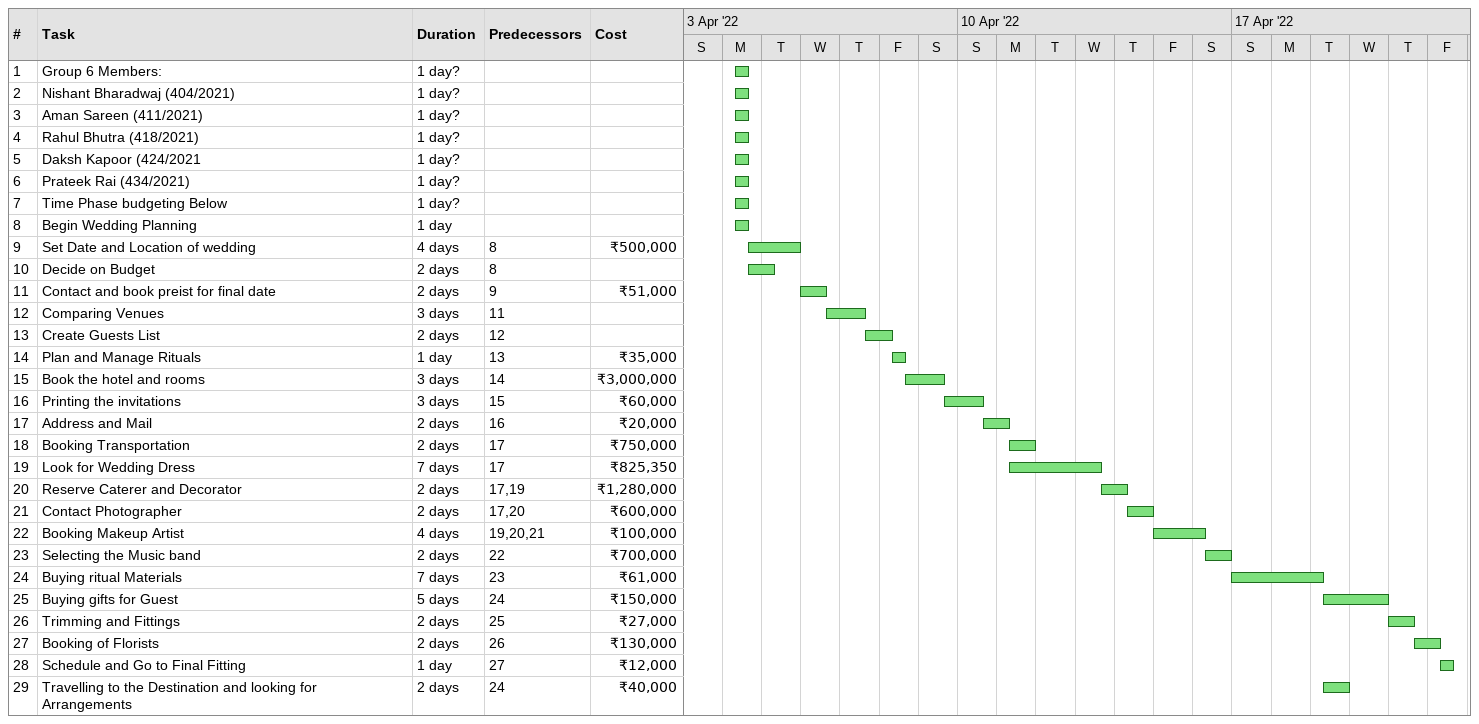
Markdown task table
| ID | Task | Duration | Start | Finish | Predecessors | Cost (₹) |
|---|---|---|---|---|---|---|
| 1 | Group 6 Members: | 1d? | 2022-04-04 | 2022-04-04 |  |  |
| 2 | Nishant Bharadwaj (404/2021) | 1d? | 2022-04-04 | 2022-04-04 |  |  |
| 3 | Aman Sareen (411/2021) | 1d? | 2022-04-04 | 2022-04-04 |  |  |
| 4 | Rahul Bhutra (418/2021) | 1d? | 2022-04-04 | 2022-04-04 |  |  |
| 5 | Daksh Kapoor (424/2021 | 1d? | 2022-04-04 | 2022-04-04 |  |  |
| 6 | Prateek Rai (434/2021) | 1d? | 2022-04-04 | 2022-04-04 |  |  |
| 7 | Time Phase budgeting Below | 1d? | 2022-04-04 | 2022-04-04 |  |  |
| 8 | Begin Wedding Planning | 1d | 2022-04-04 | 2022-04-04 |  |  |
| 9 | Set Date and Location of wedding | 4d | 2022-04-04 | 2022-04-06 | 8 | 500000 |
| 10 | Decide on Budget | 2d | 2022-04-04 | 2022-04-05 | 8 |  |
| 11 | Contact and book preist for final date | 2d | 2022-04-06 | 2022-04-06 | 9 | 51000 |
| 12 | Comparing Venues | 3d | 2022-04-06 | 2022-04-07 | 11 |  |
| 13 | Create Guests List | 2d | 2022-04-07 | 2022-04-08 | 12 |  |
| 14 | Plan and Manage Rituals | 1d | 2022-04-08 | 2022-04-08 | 13 | 35000 |
| 15 | Book the hotel and rooms | 3d | 2022-04-08 | 2022-04-09 | 14 | 3000000 |
| 16 | Printing the invitations | 3d | 2022-04-09 | 2022-04-10 | 15 | 60000 |
| 17 | Address and Mail | 2d | 2022-04-10 | 2022-04-11 | 16 | 20000 |
| 18 | Booking Transportation | 2d | 2022-04-11 | 2022-04-12 | 17 | 750000 |
| 19 | Look for Wedding Dress | 7d | 2022-04-11 | 2022-04-13 | 17 | 825350 |
| 20 | Reserve Caterer and Decorator | 2d | 2022-04-13 | 2022-04-14 | 17, 19 | 1280000 |
| 21 | Contact Photographer | 2d | 2022-04-14 | 2022-04-15 | 17, 20 | 600000 |
| 22 | Booking Makeup Artist | 4d | 2022-04-15 | 2022-04-16 | 19, 20, 21 | 100000 |
| 23 | Selecting the Music band | 2d | 2022-04-16 | 2022-04-17 | 22 | 700000 |
| 24 | Buying ritual Materials | 7d | 2022-04-17 | 2022-04-19 | 23 | 61000 |
| 25 | Buying gifts for Guest | 5d | 2022-04-19 | 2022-04-21 | 24 | 150000 |
| 26 | Trimming and Fittings | 2d | 2022-04-21 | 2022-04-21 | 25 | 27000 |
| 27 | Booking of Florists | 2d | 2022-04-21 | 2022-04-22 | 26 | 130000 |
| 28 | Schedule and Go to Final Fitting | 1d | 2022-04-22 | 2022-04-22 | 27 | 12000 |
| 29 | Travelling to the Destination and looking for Arrangements | 2d | 2022-04-19 | 2022-04-20 | 24 | 40000 |
